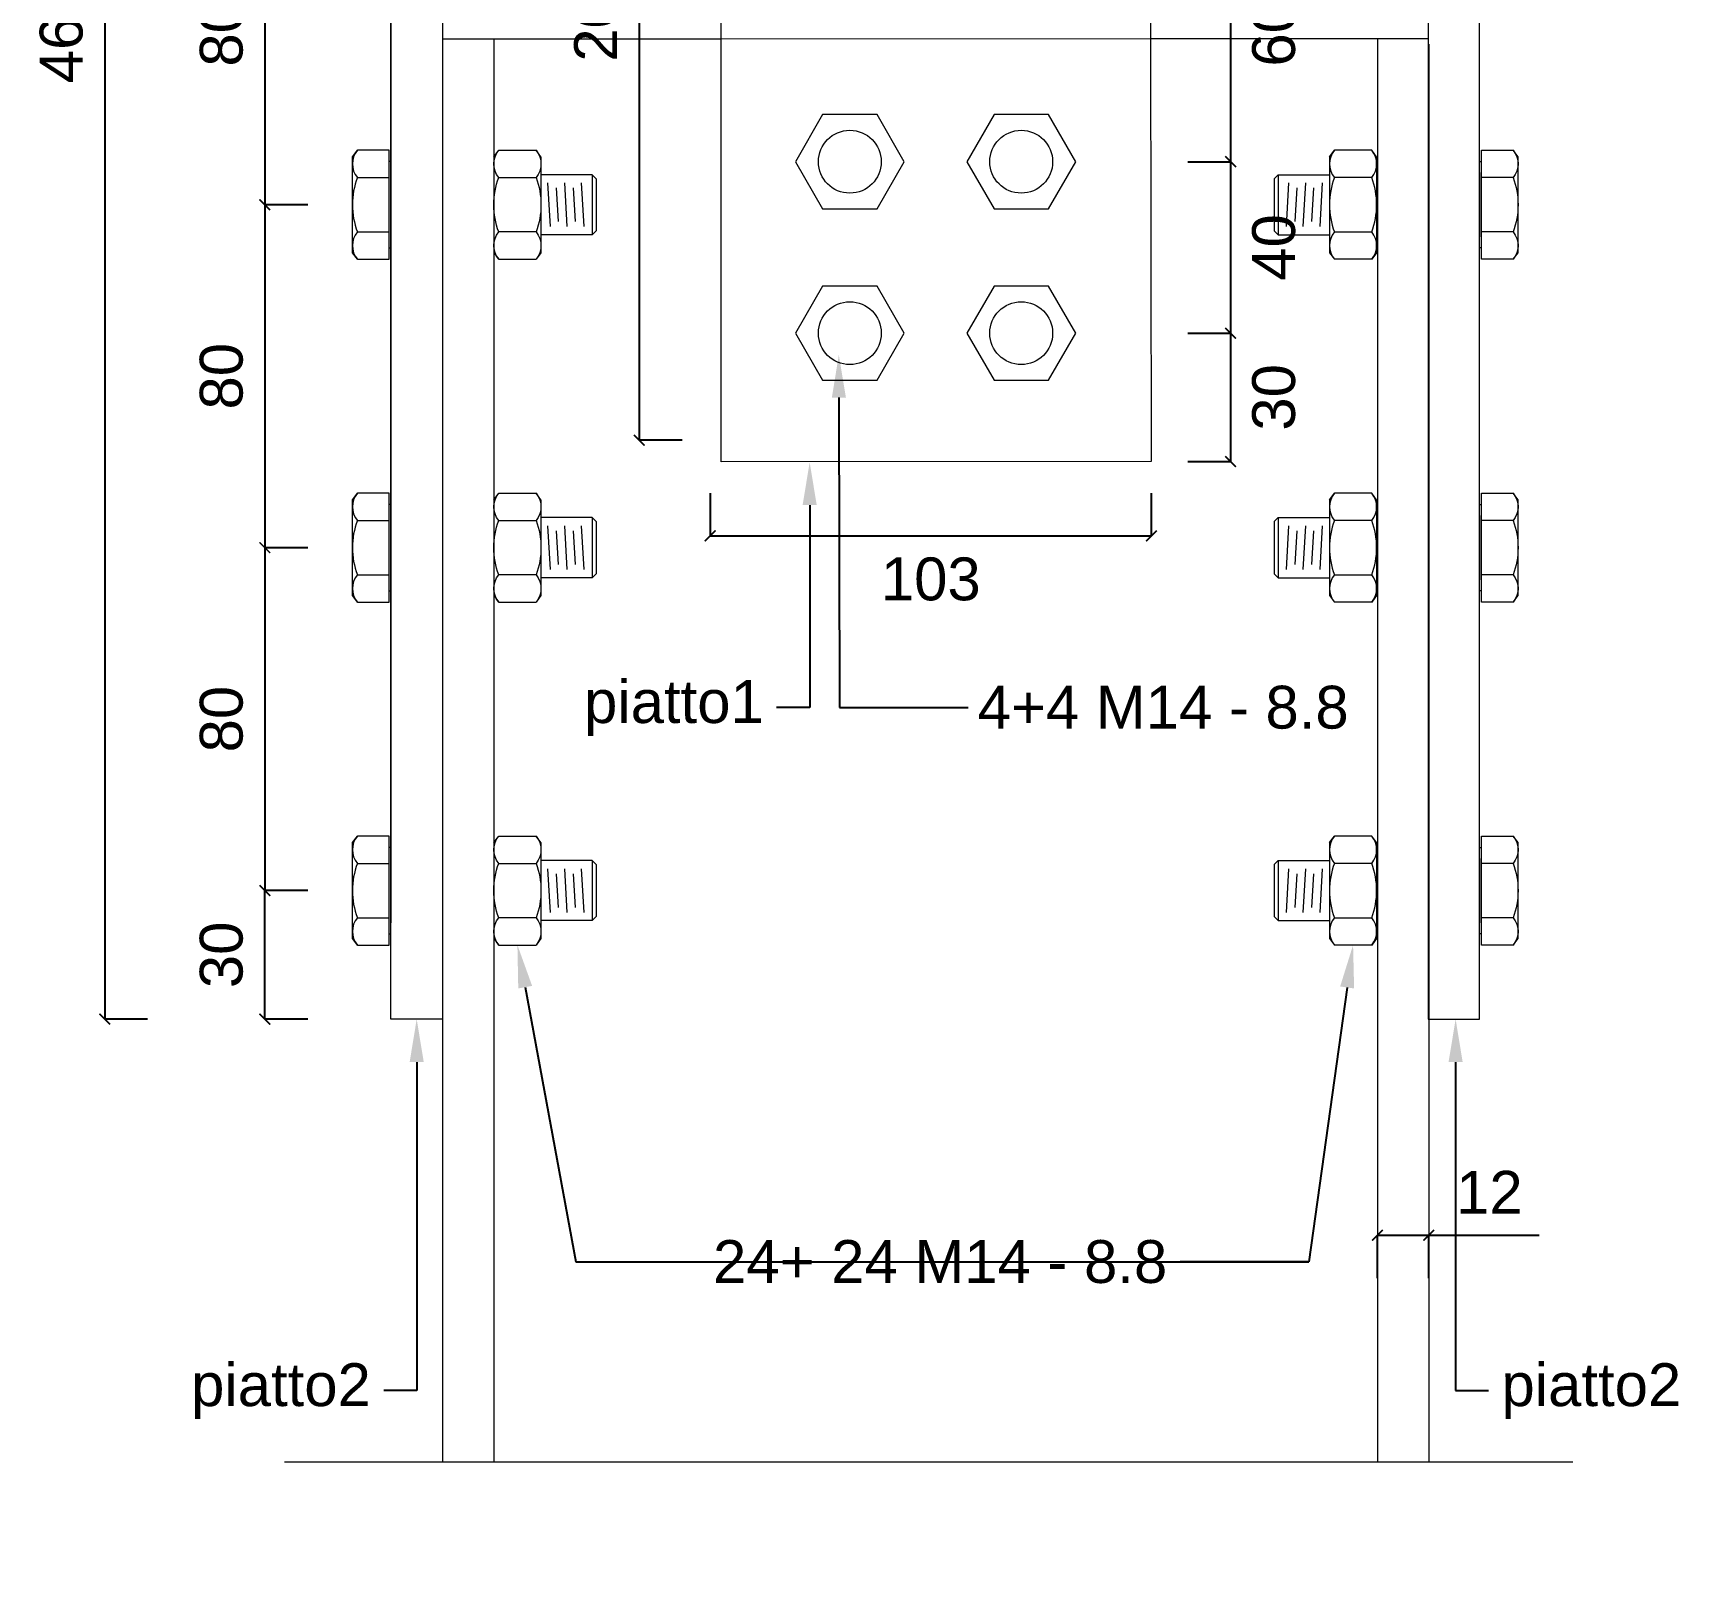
# Model space of a CAD drawing. Header units: millimetres. Extents: x 1415 to 3549, y 2194 to 4677.
# Drawn here: x 1783.4332 to 1783.8218, y 2313.2704 to 2313.6318 of the extents above; entities that cross this region are included whole.
import ezdxf
from ezdxf import colors
from ezdxf.entities.mleader import LeaderData, LeaderLine
from ezdxf.math import Vec2, Vec3

# ---------------------------------------------------------------- set-up
doc = ezdxf.new("R2010")
doc.units = ezdxf.units.MM
doc.linetypes.add('ACAD_ISO02W100', pattern=[15, 12, -3])
doc.layers.get('0').update_dxf_attribs({"plot": 0})
for name, color, linetype, lineweight in [('bulloni', 170, 'Continuous', 15), ('giunti', 7, 'Continuous', 15), ('Layer3', 7, 'Continuous', 15), ('Layer4', 7, 'Continuous', 15), ('quote', 252, 'Continuous', 5), ('sezione', 18, 'ACAD_ISO02W100', 20)]:
    doc.layers.add(name, color=color, linetype=linetype, lineweight=lineweight)
doc.styles.get("Standard").update_dxf_attribs({"font": 'arial.ttf'})
doc.dimstyles.new('quote acciaio', dxfattribs={"dimtxt": 0.01, "dimasz": 0.0025, "dimexe": 0, "dimexo": 0, "dimgap": 0.005, "dimtad": 2, "dimdec": 0, "dimlfac": 1000, "dimzin": 0, "dimdsep": 46, "dimtxsty": 'Standard', "dimblk": 'ARCHTICK', "dimcen": 0, "dimclre": 252, "dimadec": 0, "dimazin": 0, "dimtfac": 1, "dimtdec": 0, "dimtofl": 0, "dimtmove": 0, "dimatfit": 3, "dimfxl": 0.01, "dimfxlon": 1, "dimtolj": 1, "dimtzin": 0, "dimarcsym": 0})

# ---------------------------------------------------------------- blocks, each defined once
blk = doc.blocks.new('_ArchTick')
at = {"color": 0, "linetype": 'ByBlock', "const_width": 0.15}
blk.add_lwpolyline([(-0.5, -0.5), (0.5, 0.5)], dxfattribs=at)
blk = doc.blocks.new('*D582')
at = {"layer": 'Defpoints', "color": 0, "transparency": 16777216}
for p in [(1783.758808120984, 2313.351432531125), (1783.746808120984, 2313.298532793406), (1783.758808120984, 2313.298532793406)]:
    blk.add_point(p, dxfattribs=at)
at = {"layer": 'quote', "color": 252, "lineweight": -2, "transparency": 16777216}
for p, q in [((1783.746808120984, 2313.341432531125), (1783.746808120984, 2313.351432531125)), ((1783.758808120984, 2313.341432531125), (1783.758808120984, 2313.351432531125))]:
    blk.add_line(p, q, dxfattribs=at)
at = {"layer": 'quote', "color": 0, "linetype": 'Continuous', "lineweight": -2, "transparency": 16777216}
for p, q in [((1783.746808120984, 2313.351432531125), (1783.758808120984, 2313.351432531125)), ((1783.758808120984, 2313.351432531125), (1783.784589157819, 2313.351432531125))]:
    blk.add_line(p, q, dxfattribs=at)
at = {"layer": 'quote', "color": 0, "lineweight": -2, "transparency": 16777216, "xscale": 0.0025, "yscale": 0.0025, "zscale": 0.0025, "rotation": 180}
blk.add_blockref('_ArchTick', (1783.746808120984, 2313.351432531125), dxfattribs=at)
at = {"layer": 'quote', "color": 0, "lineweight": -2, "transparency": 16777216, "xscale": 0.0025, "yscale": 0.0025, "zscale": 0.0025}
blk.add_blockref('_ArchTick', (1783.758808120984, 2313.351432531125), dxfattribs=at)
at = {"layer": 'quote', "color": 0, "transparency": 16777216, "insert": (1783.772948639401, 2313.361452994972), "char_height": 0.01, "attachment_point": 5}
blk.add_mtext('\\A1;12', dxfattribs=at)
blk = doc.blocks.new('*D558')
at = {"layer": 'Defpoints', "color": 0, "transparency": 16777216}
for p in [(1783.663669745376, 2313.661810646929), (1783.663711707272, 2313.601886961387), (1783.712559528323, 2313.601886961387)]:
    blk.add_point(p, dxfattribs=at)
at = {"layer": 'quote', "color": 252, "lineweight": -2, "transparency": 16777216}
for p, q in [((1783.702559528323, 2313.661810646929), (1783.712559528323, 2313.661810646929)), ((1783.702559528323, 2313.601886961387), (1783.712559528323, 2313.601886961387))]:
    blk.add_line(p, q, dxfattribs=at)
at = {"layer": 'quote', "color": 0, "linetype": 'Continuous', "lineweight": -2, "transparency": 16777216}
blk.add_line((1783.712559528323, 2313.661810646929), (1783.712559528323, 2313.601886961387), dxfattribs=at)
at = {"layer": 'quote', "color": 0, "lineweight": -2, "transparency": 16777216, "xscale": 0.0025, "yscale": 0.0025, "zscale": 0.0025}
for p, rotation in [((1783.712559528323, 2313.661810646929), 90), ((1783.712559528323, 2313.601886961387), 270)]:
    blk.add_blockref('_ArchTick', p, dxfattribs=dict(at, rotation=rotation))
at = {"layer": 'quote', "color": 0, "transparency": 16777216, "insert": (1783.7226652582, 2313.631848804157), "char_height": 0.01, "attachment_point": 5, "rotation": 90}
blk.add_mtext('\\A1;60', dxfattribs=at)
blk = doc.blocks.new('*D559')
at = {"layer": 'Defpoints', "color": 0, "transparency": 16777216}
for p in [(1783.663711707272, 2313.601886961387), (1783.663711707272, 2313.561886961387), (1783.712559528324, 2313.561886961387)]:
    blk.add_point(p, dxfattribs=at)
at = {"layer": 'quote', "color": 252, "lineweight": -2, "transparency": 16777216}
for p, q in [((1783.702559528324, 2313.601886961387), (1783.712559528324, 2313.601886961387)), ((1783.702559528324, 2313.561886961387), (1783.712559528324, 2313.561886961387))]:
    blk.add_line(p, q, dxfattribs=at)
at = {"layer": 'quote', "color": 0, "linetype": 'Continuous', "lineweight": -2, "transparency": 16777216}
blk.add_line((1783.712559528324, 2313.601886961387), (1783.712559528324, 2313.561886961387), dxfattribs=at)
at = {"layer": 'quote', "color": 0, "lineweight": -2, "transparency": 16777216, "xscale": 0.0025, "yscale": 0.0025, "zscale": 0.0025}
for p, rotation in [((1783.712559528324, 2313.601886961387), 90), ((1783.712559528324, 2313.561886961387), 270)]:
    blk.add_blockref('_ArchTick', p, dxfattribs=dict(at, rotation=rotation))
at = {"layer": 'quote', "color": 0, "transparency": 16777216, "insert": (1783.722665258202, 2313.581886961386), "char_height": 0.01, "attachment_point": 5, "rotation": 90}
blk.add_mtext('\\A1;40', dxfattribs=at)
blk = doc.blocks.new('*D552')
at = {"layer": 'Defpoints', "color": 0, "transparency": 16777216}
for p in [(1783.663711707272, 2313.561886961387), (1783.694067493193, 2313.531923813361), (1783.712559528324, 2313.531923813361)]:
    blk.add_point(p, dxfattribs=at)
at = {"layer": 'quote', "color": 252, "lineweight": -2, "transparency": 16777216}
for p, q in [((1783.702559528324, 2313.561886961387), (1783.712559528324, 2313.561886961387)), ((1783.702559528324, 2313.531923813361), (1783.712559528324, 2313.531923813361))]:
    blk.add_line(p, q, dxfattribs=at)
at = {"layer": 'quote', "color": 0, "linetype": 'Continuous', "lineweight": -2, "transparency": 16777216}
blk.add_line((1783.712559528324, 2313.561886961387), (1783.712559528324, 2313.531923813361), dxfattribs=at)
at = {"layer": 'quote', "color": 0, "lineweight": -2, "transparency": 16777216, "xscale": 0.0025, "yscale": 0.0025, "zscale": 0.0025}
for p, rotation in [((1783.712559528324, 2313.561886961387), 90), ((1783.712559528324, 2313.531923813361), 270)]:
    blk.add_blockref('_ArchTick', p, dxfattribs=dict(at, rotation=rotation))
at = {"layer": 'quote', "color": 0, "transparency": 16777216, "insert": (1783.722668668843, 2313.546905387373), "char_height": 0.01, "attachment_point": 5, "rotation": 90}
blk.add_mtext('\\A1;30', dxfattribs=at)
blk = doc.blocks.new('*D553')
at = {"layer": 'Defpoints', "color": 0, "transparency": 16777216}
for p in [(1783.591145848411, 2313.736842242629), (1783.57455728738, 2313.536902812142), (1783.591128435812, 2313.536902812142)]:
    blk.add_point(p, dxfattribs=at)
at = {"layer": 'quote', "color": 252, "lineweight": -2, "transparency": 16777216}
for p, q in [((1783.58455728738, 2313.736842242629), (1783.57455728738, 2313.736842242629)), ((1783.58455728738, 2313.536902812142), (1783.57455728738, 2313.536902812142))]:
    blk.add_line(p, q, dxfattribs=at)
at = {"layer": 'quote', "color": 0, "linetype": 'Continuous', "lineweight": -2, "transparency": 16777216}
blk.add_line((1783.57455728738, 2313.736842242629), (1783.57455728738, 2313.536902812142), dxfattribs=at)
at = {"layer": 'quote', "color": 0, "lineweight": -2, "transparency": 16777216, "xscale": 0.0025, "yscale": 0.0025, "zscale": 0.0025}
for p, rotation in [((1783.57455728738, 2313.736842242629), 90), ((1783.57455728738, 2313.536902812142), 270)]:
    blk.add_blockref('_ArchTick', p, dxfattribs=dict(at, rotation=rotation))
at = {"layer": 'quote', "color": 0, "transparency": 16777216, "insert": (1783.564451557502, 2313.636872527385), "char_height": 0.01, "attachment_point": 5, "rotation": 90}
blk.add_mtext('\\A1;200', dxfattribs=at)
blk = doc.blocks.new('*D587')
at = {"layer": 'Defpoints', "color": 0, "transparency": 16777216}
for p in [(1783.516645848411, 2313.86184224263), (1783.449850418471, 2313.401842242629), (1783.516645848411, 2313.401842242629)]:
    blk.add_point(p, dxfattribs=at)
at = {"layer": 'quote', "color": 252, "lineweight": -2, "transparency": 16777216}
for p, q in [((1783.459850418471, 2313.86184224263), (1783.449850418471, 2313.86184224263)), ((1783.459850418471, 2313.401842242629), (1783.449850418471, 2313.401842242629))]:
    blk.add_line(p, q, dxfattribs=at)
at = {"layer": 'quote', "color": 0, "linetype": 'Continuous', "lineweight": -2, "transparency": 16777216}
blk.add_line((1783.449850418471, 2313.86184224263), (1783.449850418471, 2313.401842242629), dxfattribs=at)
at = {"layer": 'quote', "color": 0, "lineweight": -2, "transparency": 16777216, "xscale": 0.0025, "yscale": 0.0025, "zscale": 0.0025}
for p, rotation in [((1783.449850418471, 2313.86184224263), 90), ((1783.449850418471, 2313.401842242629), 270)]:
    blk.add_blockref('_ArchTick', p, dxfattribs=dict(at, rotation=rotation))
at = {"layer": 'quote', "color": 0, "transparency": 16777216, "insert": (1783.439744688594, 2313.631842242628), "char_height": 0.01, "attachment_point": 5, "rotation": 90}
blk.add_mtext('\\A1;460', dxfattribs=at)
blk = doc.blocks.new('testa M-14')
at = {"layer": 'bulloni'}
blk.add_line((1771.516102168035, 2322.787570170659), (1771.508712201368, 2322.787570170659), dxfattribs=at)
blk.add_lwpolyline([(1771.516102168037, 2322.800271876576, -0.1813457193843382), (1771.516102168034, 2322.78757017066, -0.3626914393052196), (1771.516102168035, 2322.781219317698), (1771.517253868035, 2322.782737690286), (1771.517253868035, 2322.805104356954), (1771.516102168035, 2322.806622729543, -0.3626914393052196), (1771.516102168034, 2322.80027187658), (1771.508712201368, 2322.800271876582)], format="xyb", dxfattribs=at)
for points in [[(1771.516102168035, 2322.781219317698), (1771.508712201368, 2322.781219317698), (1771.508712201368, 2322.806622729543), (1771.516102168035, 2322.806622729543)], [(1771.508712201368, 2322.783837690287), (1771.508253868035, 2322.783837690287), (1771.508253868035, 2322.804004356953)], [(1771.508253868035, 2322.804004356953), (1771.508712201368, 2322.804004356953)], [(1771.508253868035, 2322.80142102362), (1771.508253868035, 2322.786421023619)]]:
    blk.add_lwpolyline(points, dxfattribs=at)
blk = doc.blocks.new('fine-M-14')
at = {"layer": 'bulloni'}
for p, q in [((1771.500170175882, 2322.770075027254), (1771.501321875882, 2322.771593399842)), ((1771.500170175882, 2322.770075027254), (1771.500170175882, 2322.747708360587)), ((1771.510018475882, 2322.771593399842), (1771.501321875882, 2322.771593399842)), ((1771.511170175883, 2322.770075027254), (1771.510018475882, 2322.771593399842)), ((1771.511170175883, 2322.770075027254), (1771.511170175883, 2322.747708360587)), ((1771.488205326552, 2322.76589169392), (1771.487288659885, 2322.764975027254)), ((1771.488205326552, 2322.76589169392), (1771.500170175882, 2322.76589169392)), ((1771.488205326552, 2322.76589169392), (1771.488205326552, 2322.75189169392)), ((1771.487288659885, 2322.764975027254), (1771.487288659885, 2322.752808360587)), ((1771.490118232679, 2322.753784551063), (1771.490689523951, 2322.763998836777)), ((1771.492148436617, 2322.754963122492), (1771.492587891442, 2322.762820265349)), ((1771.494046804107, 2322.753784551063), (1771.49461809538, 2322.763998836777)), ((1771.496077008045, 2322.754963122492), (1771.49651646287, 2322.762820265349)), ((1771.497975375536, 2322.753784551063), (1771.498546666809, 2322.763998836777)), ((1771.510018475882, 2322.765242546881), (1771.501321875882, 2322.765242546881)), ((1771.487288659885, 2322.752808360587), (1771.488205326552, 2322.75189169392)), ((1771.488205326552, 2322.75189169392), (1771.500170175882, 2322.75189169392)), ((1771.501321875882, 2322.752540840959), (1771.510018475882, 2322.752540840959)), ((1771.500170175882, 2322.747708360587), (1771.501321875882, 2322.746189987998)), ((1771.511170175883, 2322.747708360587), (1771.510018475882, 2322.746189987998)), ((1771.510018475882, 2322.746189987998), (1771.501321875882, 2322.746189987998))]:
    blk.add_line(p, q, dxfattribs=at)
for centre, radius, start, end in [((1771.505123612638, 2322.768417973362), 0.004953436755810826, 140.129450437578, 219.870549562422), ((1771.506216739126, 2322.768417973362), 0.004953436755810692, 320.129450437578, 39.87054956242202), ((1771.518256372906, 2322.75889169392), 0.01808619702323973, 159.4427191373017, 200.5572808626984), ((1771.493083978859, 2322.75889169392), 0.01808619702323973, 339.4427191373017, 20.55728086269834), ((1771.505123612638, 2322.749365414479), 0.004953436755810826, 140.129450437578, 219.870549562422), ((1771.506216739126, 2322.749365414479), 0.004953436755810692, 320.129450437578, 39.87054956242202)]:
    blk.add_arc(centre, radius, start, end, dxfattribs=at)
blk = doc.blocks.new('*U550')
at = {"layer": 'bulloni', "xscale": -1, "rotation": 90}
for name, p in [('fine-M-14', (2322.75889169392, 1771.535170175883)), ('testa M-14', (2322.79392102362, 1771.508253868035))]:
    blk.add_blockref(name, p, dxfattribs=at)
blk = doc.blocks.new('*U551')
at = {"layer": 'Layer4', "color": 0, "linetype": 'ByBlock', "lineweight": -2, "transparency": 16777216, "rotation": 270}
for p in [(1781.750281887991, 2309.390909691665), (1781.750281887991, 2309.310909691665), (1781.750281887991, 2309.230909691665), (1781.750281887991, 2309.150909691665), (1781.750281887991, 2309.070909691664), (1781.750281887991, 2308.990909691664)]:
    blk.add_blockref('*U550', p, dxfattribs=at)
blk = doc.blocks.new('*D588')
at = {"layer": 'Defpoints', "color": 0, "transparency": 16777216}
for p in [(1783.487203354631, 2313.431842243612), (1783.516187515077, 2313.431842243612), (1783.516645848411, 2313.401842242629)]:
    blk.add_point(p, dxfattribs=at)
at = {"layer": 'quote', "color": 252, "lineweight": -2, "transparency": 16777216}
for p, q in [((1783.497203354631, 2313.431842243612), (1783.487203354631, 2313.431842243612)), ((1783.497203354631, 2313.401842242629), (1783.487203354631, 2313.401842242629))]:
    blk.add_line(p, q, dxfattribs=at)
at = {"layer": 'quote', "color": 0, "linetype": 'Continuous', "lineweight": -2, "transparency": 16777216}
blk.add_line((1783.487203354631, 2313.401842242629), (1783.487203354631, 2313.431842243612), dxfattribs=at)
at = {"layer": 'quote', "color": 0, "lineweight": -2, "transparency": 16777216, "xscale": 0.0025, "yscale": 0.0025, "zscale": 0.0025}
for p, rotation in [((1783.487203354631, 2313.431842243612), 90), ((1783.487203354631, 2313.401842242629), 270)]:
    blk.add_blockref('_ArchTick', p, dxfattribs=dict(at, rotation=rotation))
at = {"layer": 'quote', "color": 0, "transparency": 16777216, "insert": (1783.477094214113, 2313.41684224312), "char_height": 0.01, "attachment_point": 5, "rotation": 90}
blk.add_mtext('\\A1;30', dxfattribs=at)
blk = doc.blocks.new('*U548')
at = {"layer": 'bulloni', "xscale": -1, "rotation": 90}
for name, p in [('fine-M-14', (2322.75889169392, 1771.535170175883)), ('testa M-14', (2322.79392102362, 1771.508253868035))]:
    blk.add_blockref(name, p, dxfattribs=at)
blk = doc.blocks.new('*U549')
at = {"layer": 'Layer4', "color": 0, "linetype": 'ByBlock', "lineweight": -2, "transparency": 16777216, "rotation": 270}
for p in [(1781.750281887991, 2309.390909691665), (1781.750281887991, 2309.310909691665), (1781.750281887991, 2309.230909691665), (1781.750281887991, 2309.150909691665), (1781.750281887991, 2309.070909691664), (1781.750281887991, 2308.990909691664)]:
    blk.add_blockref('*U548', p, dxfattribs=at)
blk = doc.blocks.new('*D591')
at = {"layer": 'Defpoints', "color": 0, "transparency": 16777216}
for p in [(1783.507645848411, 2313.67184224361), (1783.487203354629, 2313.591842243614), (1783.50764584841, 2313.591842243614)]:
    blk.add_point(p, dxfattribs=at)
at = {"layer": 'quote', "color": 252, "lineweight": -2, "transparency": 16777216}
for p, q in [((1783.497203354629, 2313.67184224361), (1783.487203354629, 2313.67184224361)), ((1783.497203354629, 2313.591842243614), (1783.487203354629, 2313.591842243614))]:
    blk.add_line(p, q, dxfattribs=at)
at = {"layer": 'quote', "color": 0, "linetype": 'Continuous', "lineweight": -2, "transparency": 16777216}
blk.add_line((1783.487203354629, 2313.67184224361), (1783.487203354629, 2313.591842243614), dxfattribs=at)
at = {"layer": 'quote', "color": 0, "lineweight": -2, "transparency": 16777216, "xscale": 0.0025, "yscale": 0.0025, "zscale": 0.0025}
for p, rotation in [((1783.487203354629, 2313.67184224361), 90), ((1783.487203354629, 2313.591842243614), 270)]:
    blk.add_blockref('_ArchTick', p, dxfattribs=dict(at, rotation=rotation))
at = {"layer": 'quote', "color": 0, "transparency": 16777216, "insert": (1783.477097624752, 2313.631842243611), "char_height": 0.01, "attachment_point": 5, "rotation": 90}
blk.add_mtext('\\A1;80', dxfattribs=at)
blk = doc.blocks.new('*D592')
at = {"layer": 'Defpoints', "color": 0, "transparency": 16777216}
for p in [(1783.507645848411, 2313.59184224361), (1783.487203354631, 2313.511842243609), (1783.507645848411, 2313.511842243609)]:
    blk.add_point(p, dxfattribs=at)
at = {"layer": 'quote', "color": 252, "lineweight": -2, "transparency": 16777216}
for p, q in [((1783.497203354631, 2313.59184224361), (1783.487203354631, 2313.59184224361)), ((1783.497203354631, 2313.511842243609), (1783.487203354631, 2313.511842243609))]:
    blk.add_line(p, q, dxfattribs=at)
at = {"layer": 'quote', "color": 0, "linetype": 'Continuous', "lineweight": -2, "transparency": 16777216}
blk.add_line((1783.487203354631, 2313.59184224361), (1783.487203354631, 2313.511842243609), dxfattribs=at)
at = {"layer": 'quote', "color": 0, "lineweight": -2, "transparency": 16777216, "xscale": 0.0025, "yscale": 0.0025, "zscale": 0.0025}
for p, rotation in [((1783.487203354631, 2313.59184224361), 90), ((1783.487203354631, 2313.511842243609), 270)]:
    blk.add_blockref('_ArchTick', p, dxfattribs=dict(at, rotation=rotation))
at = {"layer": 'quote', "color": 0, "transparency": 16777216, "insert": (1783.477097624753, 2313.551842243609), "char_height": 0.01, "attachment_point": 5, "rotation": 90}
blk.add_mtext('\\A1;80', dxfattribs=at)
blk = doc.blocks.new('*D593')
at = {"layer": 'Defpoints', "color": 0, "transparency": 16777216}
for p in [(1783.507645848412, 2313.51184224361), (1783.487203354631, 2313.431842243614), (1783.507645848411, 2313.431842243614)]:
    blk.add_point(p, dxfattribs=at)
at = {"layer": 'quote', "color": 252, "lineweight": -2, "transparency": 16777216}
for p, q in [((1783.497203354631, 2313.51184224361), (1783.487203354631, 2313.51184224361)), ((1783.497203354631, 2313.431842243614), (1783.487203354631, 2313.431842243614))]:
    blk.add_line(p, q, dxfattribs=at)
at = {"layer": 'quote', "color": 0, "linetype": 'Continuous', "lineweight": -2, "transparency": 16777216}
blk.add_line((1783.487203354631, 2313.51184224361), (1783.487203354631, 2313.431842243614), dxfattribs=at)
at = {"layer": 'quote', "color": 0, "lineweight": -2, "transparency": 16777216, "xscale": 0.0025, "yscale": 0.0025, "zscale": 0.0025}
for p, rotation in [((1783.487203354631, 2313.51184224361), 90), ((1783.487203354631, 2313.431842243614), 270)]:
    blk.add_blockref('_ArchTick', p, dxfattribs=dict(at, rotation=rotation))
at = {"layer": 'quote', "color": 0, "transparency": 16777216, "insert": (1783.477097624753, 2313.471842243611), "char_height": 0.01, "attachment_point": 5, "rotation": 90}
blk.add_mtext('\\A1;80', dxfattribs=at)
blk = doc.blocks.new('*D614')
at = {"layer": 'Defpoints', "color": 0, "transparency": 16777216}
for p in [(1783.591140578735, 2313.536902818502), (1783.694067493193, 2313.53192381336), (1783.694067493193, 2313.514594509306)]:
    blk.add_point(p, dxfattribs=at)
at = {"layer": 'quote', "color": 252, "lineweight": -2, "transparency": 16777216}
for p, q in [((1783.591140578735, 2313.524594509307), (1783.591140578735, 2313.514594509306)), ((1783.694067493193, 2313.524594509307), (1783.694067493193, 2313.514594509306))]:
    blk.add_line(p, q, dxfattribs=at)
at = {"layer": 'quote', "color": 0, "linetype": 'Continuous', "lineweight": -2, "transparency": 16777216}
blk.add_line((1783.591140578735, 2313.514594509306), (1783.694067493193, 2313.514594509306), dxfattribs=at)
at = {"layer": 'quote', "color": 0, "lineweight": -2, "transparency": 16777216, "xscale": 0.0025, "yscale": 0.0025, "zscale": 0.0025, "rotation": 180}
blk.add_blockref('_ArchTick', (1783.591140578735, 2313.514594509306), dxfattribs=at)
at = {"layer": 'quote', "color": 0, "lineweight": -2, "transparency": 16777216, "xscale": 0.0025, "yscale": 0.0025, "zscale": 0.0025}
blk.add_blockref('_ArchTick', (1783.694067493193, 2313.514594509306), dxfattribs=at)
at = {"layer": 'quote', "color": 0, "transparency": 16777216, "insert": (1783.642604035964, 2313.504485368788), "char_height": 0.01, "attachment_point": 5}
blk.add_mtext('\\A1;103', dxfattribs=at)

msp = doc.modelspace()

# ---------------------------------------------------------------- linework, layer by layer
at = {"layer": 'bulloni'}
for points in [[(1783.611010001349, 2313.601886961386), (1783.61736085431, 2313.590886961386), (1783.630062560232, 2313.590886961386), (1783.636413413193, 2313.601886961386), (1783.630062560232, 2313.612886961386), (1783.61736085431, 2313.612886961386)], [(1783.651010001349, 2313.601886961386), (1783.65736085431, 2313.590886961386), (1783.670062560232, 2313.590886961386), (1783.676413413193, 2313.601886961386), (1783.670062560232, 2313.612886961386), (1783.65736085431, 2313.612886961386)], [(1783.611010001349, 2313.561886961386), (1783.61736085431, 2313.550886961386), (1783.630062560232, 2313.550886961386), (1783.636413413193, 2313.561886961386), (1783.630062560232, 2313.572886961386), (1783.61736085431, 2313.572886961386)], [(1783.651010001349, 2313.561886961386), (1783.65736085431, 2313.550886961386), (1783.670062560232, 2313.550886961386), (1783.676413413193, 2313.561886961386), (1783.670062560232, 2313.572886961386), (1783.65736085431, 2313.572886961386)]]:
    msp.add_lwpolyline(points, close=True, dxfattribs=at)
for centre in [(1783.623711707271, 2313.601886961386), (1783.663711707271, 2313.601886961386), (1783.623711707271, 2313.561886961386), (1783.663711707271, 2313.561886961386)]:
    msp.add_circle(centre, 0.007333333333333333, dxfattribs=at)
at = {"layer": 'giunti'}
for points in [[(1783.52864584841, 2313.861842242629), (1783.52864584841, 2313.401842242628), (1783.51664584841, 2313.401842242628), (1783.51664584841, 2313.861842242629), (1783.52864584841, 2313.861842242629)], [(1783.75864584841, 2313.861842242629), (1783.75864584841, 2313.401842242628), (1783.77064584841, 2313.401842242628), (1783.77064584841, 2313.861842242629), (1783.75864584841, 2313.861842242629)]]:
    msp.add_lwpolyline(points, dxfattribs=at)
msp.add_lwpolyline([(1783.593669745376, 2313.731810646929), (1783.693721623665, 2313.731758678771), (1783.694067493193, 2313.53192381336), (1783.593652332777, 2313.531871216442)], close=True, dxfattribs=at)
at = {"layer": 'Layer3'}
for points in [[(1783.52864584841, 2313.630592242628), (1783.593660929836, 2313.630586580506)], [(1783.54064584841, 2313.630592242628), (1783.54064584841, 2313.298532793406)], [(1783.75864584841, 2313.630592242628), (1783.693896726912, 2313.630588349901)], [(1783.746808120984, 2313.630592242628), (1783.746808120984, 2313.298532793406)], [(1783.52864584841, 2313.629342242628), (1783.52864584841, 2313.298532793406)], [(1783.758808120984, 2313.629342242628), (1783.758808120984, 2313.298532793406)]]:
    msp.add_lwpolyline(points, dxfattribs=at)
at = {"layer": 'Layer4'}
msp.add_lwpolyline([(1783.51664584841, 2313.831842243611), (1783.51664584841, 2313.426842242628)], dxfattribs=at)
at = {"layer": 'Layer4', "linetype": 'ACAD_ISO02W100', "ltscale": 0.25}
msp.add_lwpolyline([(1783.59366093075, 2313.630597079374), (1783.693896726912, 2313.630588349901)], dxfattribs=at)
at = {"layer": 'sezione', "ltscale": 0.2}
msp.add_lwpolyline([(1783.491827283103, 2313.298532793406), (1783.792416728196, 2313.298532793406)], dxfattribs=at)
msp.add_lwpolyline([(1783.491827283103, 2313.298532793406), (1783.792416728196, 2313.298532793406)], dxfattribs=at)

# ---------------------------------------------------------------- block references
at = {"layer": 'Layer4'}
msp.add_blockref('*U551', (1.766363960419085, 4.440932551946389), dxfattribs=at)
at = {"layer": 'Layer4', "xscale": -1}
msp.add_blockref('*U549', (3565.5209277364, 4.440932551946389), dxfattribs=at)

# ---------------------------------------------------------------- dimensions: what is measured, and where the dimension line sits
at = {"layer": 'quote'}
for base, p1, p2, picture, middle in [((1783.449850418471, 2313.401842242629), (1783.51664584841, 2313.861842242629), (1783.51664584841, 2313.401842242628), '*D587', (1783.439744688594, 2313.631842242628)), ((1783.57455728738, 2313.536902812142), (1783.59114584841, 2313.736842242628), (1783.591128435811, 2313.536902812141), '*D553', (1783.564451557502, 2313.636872527385)), ((1783.487203354629, 2313.591842243614), (1783.50764584841, 2313.671842243609), (1783.507645848409, 2313.591842243613), '*D591', (1783.477097624752, 2313.631842243611)), ((1783.712559528323, 2313.601886961387), (1783.663669745376, 2313.661810646928), (1783.663711707271, 2313.601886961386), '*D558', (1783.7226652582, 2313.631848804157)), ((1783.712559528324, 2313.561886961387), (1783.663711707271, 2313.601886961386), (1783.663711707271, 2313.561886961386), '*D559', (1783.722665258202, 2313.581886961386)), ((1783.487203354631, 2313.511842243609), (1783.50764584841, 2313.591842243609), (1783.50764584841, 2313.511842243608), '*D592', (1783.477097624753, 2313.551842243609)), ((1783.712559528324, 2313.531923813361), (1783.663711707271, 2313.561886961386), (1783.694067493193, 2313.53192381336), '*D552', (1783.722668668843, 2313.546905387373)), ((1783.487203354631, 2313.431842243614), (1783.507645848411, 2313.511842243609), (1783.50764584841, 2313.431842243613), '*D593', (1783.477097624753, 2313.471842243611)), ((1783.487203354631, 2313.431842243612), (1783.51664584841, 2313.401842242628), (1783.516187515076, 2313.431842243611), '*D588', (1783.477094214113, 2313.41684224312))]:
    dim = msp.add_linear_dim(base=base, p1=p1, p2=p2, angle=90, dimstyle='quote acciaio', dxfattribs=at)
    dim.commit()
    dim.dimension.update_dxf_attribs({"geometry": picture, "text_midpoint": middle})
for base, p1, p2, picture, middle in [((1783.694067493193, 2313.514594509306), (1783.591140578735, 2313.536902818502), (1783.694067493193, 2313.53192381336), '*D614', (1783.642604035964, 2313.504485368788)), ((1783.758808120984, 2313.351432531125), (1783.746808120984, 2313.298532793406), (1783.758808120984, 2313.298532793406), '*D582', (1783.772948639401, 2313.361452994972))]:
    dim = msp.add_linear_dim(base=base, p1=p1, p2=p2, dimstyle='quote acciaio', dxfattribs=at)
    dim.commit()
    dim.dimension.update_dxf_attribs({"geometry": picture, "text_midpoint": middle})

# ---------------------------------------------------------------- leaders
ml = msp.add_multileader_mtext('Standard', dxfattribs=at)
ml.set_content('4+4 M14 - 8.8', color=256)
ml.set_leader_properties()
ml.build(insert=Vec2(0, 0))
ml.multileader.update_dxf_attribs({"dogleg_length": 0.03, "arrow_head_size": 0.01})
ctx = ml.context
ctx.base_point, ctx.char_height, ctx.arrow_head_size, ctx.landing_gap_size, ctx.plane_origin = Vec3(1783.651319177609, 2313.474544805447), 0.01, 0.01, 0.003, Vec3(1783.569600384121, 2313.482556699027)
ctx.text_align_type = 2
notes = []
notes.append((ctx, [(0, (1, 1, 0), (1783.621319177609, 2313.474544805447), (1, 0), 0.03, [(1, [(1783.62114584841, 2313.556842242629), (1783.621319177609, 2313.474544805447), (1783.621319177609, 2313.474544805447)], 0, [])])]))
ctx.mtext.insert, ctx.mtext.alignment, ctx.mtext.flow_direction = Vec3(1783.74011726765, 2313.479630071477), 3, 5
ml = msp.add_multileader_mtext('Standard', dxfattribs=at)
ml.set_content('piatto1 ', color=256)
ml.set_leader_properties()
ml.build(insert=Vec2(0, 0))
ml.multileader.update_dxf_attribs({"dogleg_length": 0.03, "arrow_head_size": 0.01})
ctx = ml.context
ctx.base_point, ctx.char_height, ctx.arrow_head_size, ctx.landing_gap_size, ctx.plane_origin, ctx.plane_x_axis, ctx.plane_y_axis = Vec3(1783.562182955103, 2313.474544805448), 0.01, 0.01, 0.003, Vec3(1783.622762899992, 2313.457943143456), Vec3(1, -2.449293598294706e-16), Vec3(2.449293598294706e-16, 1)
ctx.text_align_type = 2
notes.append((ctx, [(0, (1, 1, 0), (1783.614343138174, 2313.474544805448), (-1, 2.449293598294707e-16), 0.007701792894549725, [(0, [(1783.614343138174, 2313.531785828305), (1783.614343138174, 2313.474544805448)], 0, [])])]))
ctx.mtext.insert, ctx.mtext.text_direction, ctx.mtext.alignment, ctx.mtext.flow_direction = Vec3(1783.60364134528, 2313.480932936417), Vec3(1, -2.449293598294706e-16), 3, 5
ml = msp.add_multileader_mtext('Standard', dxfattribs=at)
ml.set_content('24+ 24 M14 - 8.8', color=256)
ml.set_leader_properties()
ml.build(insert=Vec2(0, 0))
ml.multileader.update_dxf_attribs({"dogleg_length": 0.03, "arrow_head_size": 0.01})
ctx = ml.context
ctx.base_point, ctx.char_height, ctx.arrow_head_size, ctx.landing_gap_size, ctx.plane_origin = Vec3(1783.589797576861, 2313.345210053715), 0.01, 0.01, 0.003, Vec3(1783.623517550581, 2313.244783982492)
ctx.text_align_type = 2
notes.append((ctx, [(1, (1, 1, 0), (1783.730783934296, 2313.345210053715), (-1, 0), 0.03, [(0, [(1783.54614584841, 2313.419140537688), (1783.559797576861, 2313.345210053715)], 0, []), (1, [(1783.741145848409, 2313.419140537688)], 0, [])])]))
ctx.mtext.insert, ctx.mtext.alignment, ctx.mtext.flow_direction = Vec3(1783.697783934296, 2313.350295319745), 3, 5
ml = msp.add_multileader_mtext('Standard', dxfattribs=at)
ml.set_content('piatto2 ', color=256)
ml.set_leader_properties()
ml.build(insert=Vec2(0, 0))
ml.multileader.update_dxf_attribs({"dogleg_length": 0.03, "arrow_head_size": 0.01})
ctx = ml.context
ctx.base_point, ctx.char_height, ctx.arrow_head_size, ctx.landing_gap_size, ctx.plane_origin, ctx.plane_x_axis, ctx.plane_y_axis = Vec3(1783.468657561654, 2313.315180393129), 0.01, 0.01, 0.003, Vec3(1783.531065610227, 2313.32799955778), Vec3(1, -2.449293598294706e-16), Vec3(2.449293598294706e-16, 1)
ctx.text_align_type = 2
notes.append((ctx, [(0, (1, 1, 0), (1783.52264584841, 2313.315180393129), (-1, 2.449293598294707e-16), 0.007701792894549725, [(0, [(1783.52264584841, 2313.401842242628), (1783.52264584841, 2313.315180393129)], 0, [])])]))
ctx.mtext.insert, ctx.mtext.text_direction, ctx.mtext.alignment, ctx.mtext.flow_direction = Vec3(1783.511944055515, 2313.321568524098), Vec3(1, -2.449293598294706e-16), 3, 5
ml = msp.add_multileader_mtext('Standard', dxfattribs=at)
ml.set_content('piatto2 ', color=256)
ml.set_leader_properties()
ml.build(insert=Vec2(0, 0))
ml.multileader.update_dxf_attribs({"dogleg_length": 0.03, "arrow_head_size": 0.01})
ctx = ml.context
ctx.base_point, ctx.char_height, ctx.arrow_head_size, ctx.landing_gap_size, ctx.plane_origin, ctx.plane_x_axis, ctx.plane_y_axis = Vec3(1783.772775770454, 2313.315180393129), 0.01, 0.01, 0.003, Vec3(1783.756654215742, 2313.32799955778), Vec3(1, 2.449293598294706e-16), Vec3(-2.449293598294706e-16, 1)
notes.append((ctx, [(0, (1, 1, 0), (1783.765073977559, 2313.315180393129), (1, 2.449293598294708e-16), 0.007701792894549725, [(0, [(1783.765073977559, 2313.401842242628), (1783.765073977559, 2313.315180393129)], 0, [])])]))
ctx.mtext.insert, ctx.mtext.text_direction, ctx.mtext.rotation, ctx.mtext.flow_direction = Vec3(1783.775775770454, 2313.321568524098), Vec3(1, 2.449293598294706e-16), 2.449293598294706e-16, 5
for ctx, leaders in notes:
    for number, flags, end, landing, length, lines in leaders:
        leader = LeaderData()
        leader.index, (leader.has_last_leader_line, leader.has_dogleg_vector, leader.attachment_direction) = number, flags
        leader.last_leader_point, leader.dogleg_vector, leader.dogleg_length = Vec3(end), Vec3(landing), length
        for number, points, colour, breaks in lines:
            line = LeaderLine()
            line.index, line.vertices, line.color, line.breaks = number, Vec3.list(points), colors.encode_raw_color(colour), breaks
            leader.lines.append(line)
        ctx.leaders.append(leader)

doc.saveas('drawing.dxf')
